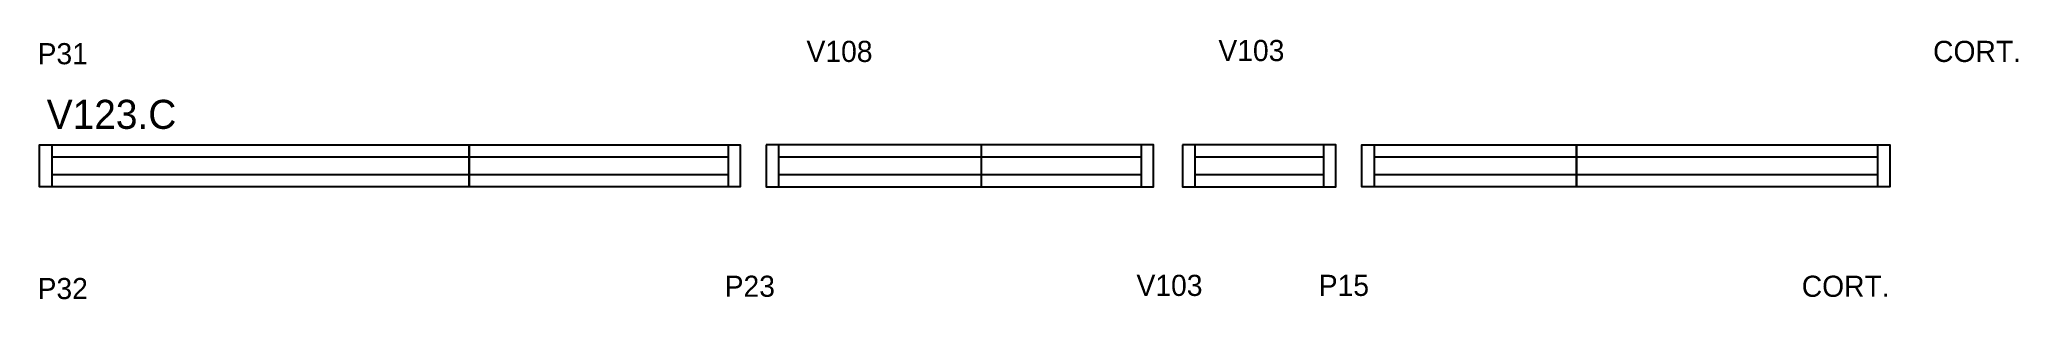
# Model space of a CAD drawing. Header units: metres. Extents: x 1673 to 2797, y 16434 to 16582.
import ezdxf

# ---------------------------------------------------------------- set-up
doc = ezdxf.new("R2010")
doc.units = ezdxf.units.M
for name, color, linetype in [('5', 7, 'Continuous'), ('NOMENCLATURA', 7, 'Continuous'), ('Painéis', 7, 'Continuous'), ('SARR_2.2x7', 7, 'Continuous')]:
    doc.layers.add(name, color=color, linetype=linetype)

msp = doc.modelspace()

# ---------------------------------------------------------------- linework, layer by layer
at = {"layer": 'Painéis', "color": 7, "lineweight": 25}
msp.add_line((2207.9, 16522.2), (2207.9, 16498.2), dxfattribs=at)
for points in [[(1917.2, 16498.2), (1673.2, 16498.2), (1673.2, 16522.2), (1917.2, 16522.2)], [(1917.2, 16522.2), (2071.2, 16522.2), (2071.2, 16498.2), (1917.2, 16498.2)], [(2546.1, 16498.2), (2424.1, 16498.2), (2424.1, 16522.2), (2546.1, 16522.2)], [(2546.1, 16522.2), (2724.1, 16522.2), (2724.1, 16498.2), (2546.1, 16498.2)]]:
    msp.add_lwpolyline(points, close=True, dxfattribs=at)
for points in [[(2085.9, 16522.2), (2085.9, 16498.2), (2305.9, 16498.2), (2305.9, 16522.2), (2085.9, 16522.2)], [(2322.4, 16522.2), (2322.4, 16498.2), (2409.4, 16498.2), (2409.4, 16522.2), (2322.4, 16522.2)]]:
    msp.add_lwpolyline(points, dxfattribs=at)
at = {"layer": 'SARR_2.2x7', "color": 7, "lineweight": 25}
for p, q in [((1680.2, 16522.2), (1680.2, 16498.2)), ((2064.2, 16522.2), (2064.2, 16498.2)), ((2092.9, 16522.2), (2092.9, 16498.2)), ((2298.9, 16522.2), (2298.9, 16498.2)), ((2329.4, 16522.2), (2329.4, 16498.2)), ((2402.4, 16522.2), (2402.4, 16498.2)), ((2431.1, 16522.2), (2431.1, 16498.2)), ((2717.1, 16522.2), (2717.1, 16498.2)), ((1917.2, 16515.2), (1680.2, 16515.2)), ((2064.2, 16515.2), (1917.2, 16515.2)), ((2298.9, 16515.2), (2092.9, 16515.2)), ((2402.4, 16515.2), (2329.4, 16515.2)), ((2546.1, 16515.2), (2431.1, 16515.2)), ((2717.1, 16515.2), (2546.1, 16515.2)), ((1680.2, 16505.2), (1917.2, 16505.2)), ((1917.2, 16505.2), (2064.2, 16505.2)), ((2092.9, 16505.2), (2298.9, 16505.2)), ((2329.4, 16505.2), (2402.4, 16505.2)), ((2431.1, 16505.2), (2546.1, 16505.2)), ((2546.1, 16505.2), (2717.1, 16505.2))]:
    msp.add_line(p, q, dxfattribs=at)

# ---------------------------------------------------------------- texts
at = {"layer": '5', "color": 7, "lineweight": 25}
for s, p in [('P31', (1672.1, 16567.9)), ('V108', (2108.8, 16569.2)), ('V103', (2342.7, 16569.7)), ('CORT.', (2748.6, 16569.2)), ('P32', (1672.1, 16434.5)), ('P23', (2062.3, 16435.8)), ('V103', (2296.2, 16436.3)), ('P15', (2399.7, 16436.3)), ('CORT.', (2674, 16435.8))]:
    msp.add_text(s, height=12, dxfattribs=at).set_placement(p)
at = {"layer": 'NOMENCLATURA', "color": 7, "lineweight": 25}
msp.add_text('V123.C', height=16.5, dxfattribs=at).set_placement((1677.3, 16531.2))

doc.saveas('drawing.dxf')
